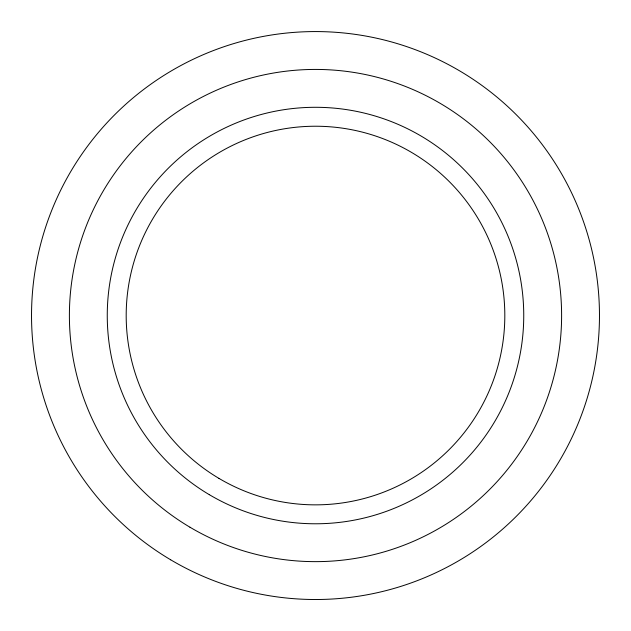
<?xml version="1.0" encoding="UTF-8"?>
<svg xmlns="http://www.w3.org/2000/svg" width="631" height="631" viewBox="0 0 631 631"><rect width="100%" height="100%" fill="white"/><g stroke="black" fill="none" stroke-linecap="round" stroke-linejoin="round"><path stroke-width="0.95" d="M218.941 478.377A189.316 189.316 0 0 0 504.8 317.74A189.316 189.316 0 0 0 222.759 150.501A189.316 189.316 0 0 0 218.941 478.377M209.287 494.657A208.246 208.246 0 0 0 523.73 317.961A208.246 208.246 0 0 0 213.483 133.993A208.246 208.246 0 0 0 209.287 494.657M189.978 527.224A246.106 246.106 0 0 0 561.59 318.403A246.106 246.106 0 0 0 194.932 100.984A246.106 246.106 0 0 0 189.978 527.224M170.662 559.792A283.966 283.966 0 0 0 599.45 318.844A283.966 283.966 0 0 0 176.388 67.982A283.966 283.966 0 0 0 170.662 559.792"/></g></svg>
